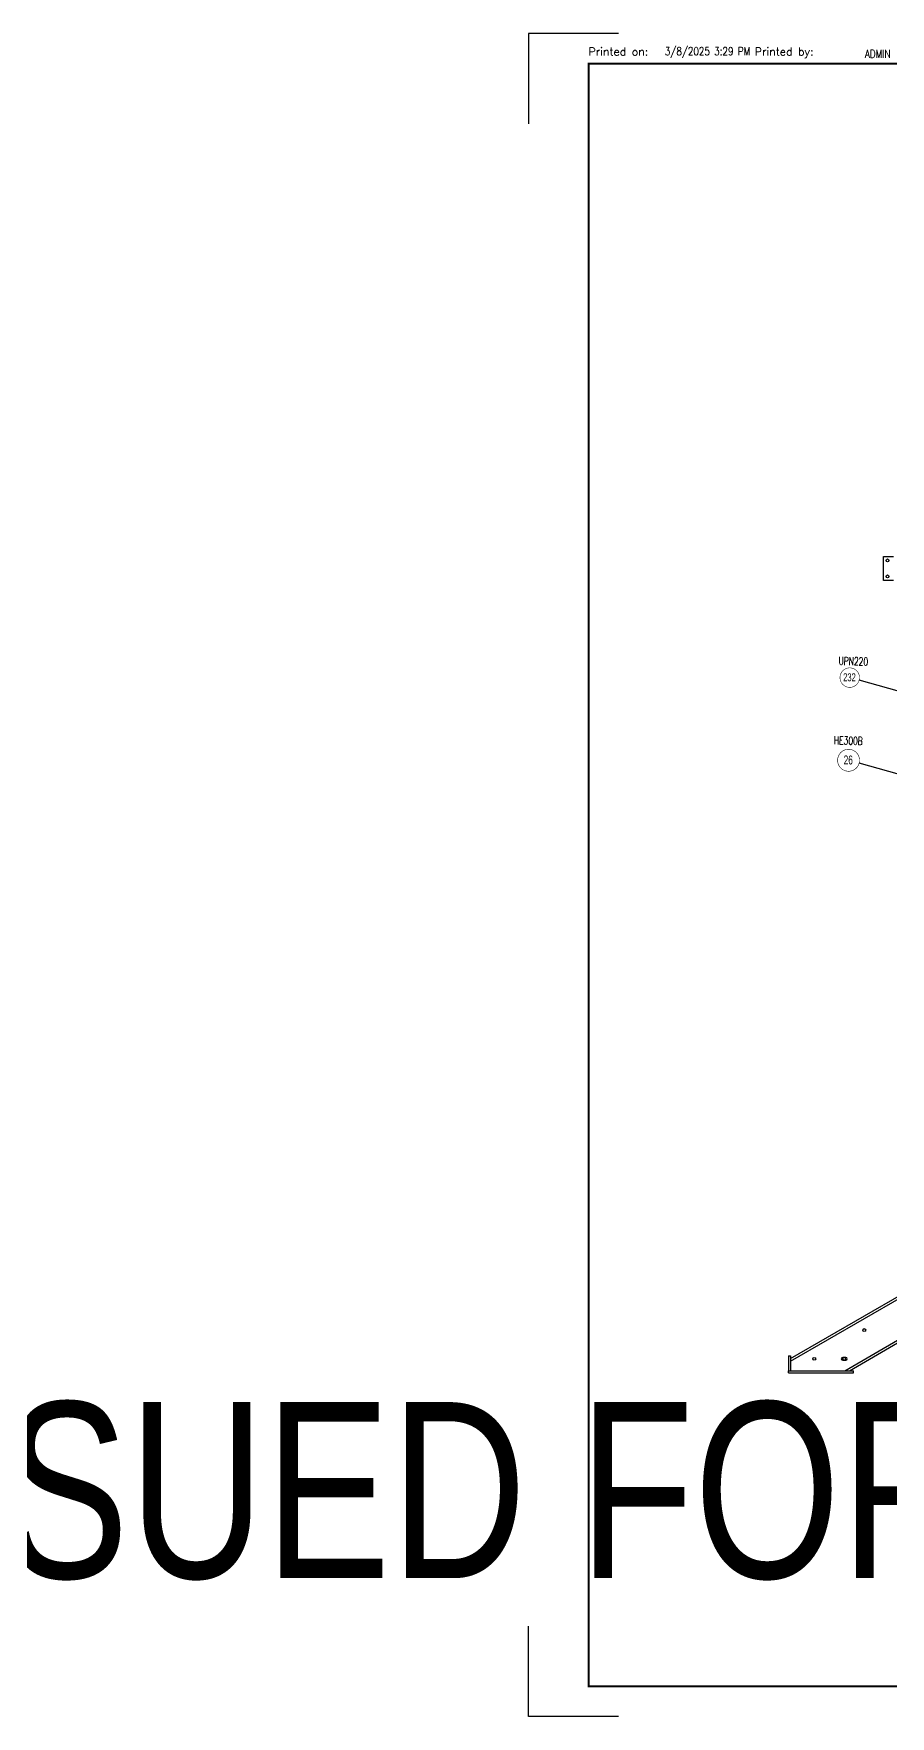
# Model space of a CAD drawing. Header units: millimetres. Extents: x 0 to 16187, y -20471 to 6290.
# Drawn here: x 5287 to 5715, y 5080 to 5921 of the extents above; entities that cross this region are included whole.
import ezdxf
from ezdxf.enums import TextEntityAlignment as Align

# ---------------------------------------------------------------- set-up
doc = ezdxf.new("R2018")
doc.units = ezdxf.units.MM
doc.layers.add('BORDER1', color=3, linetype='Continuous')
doc.layers.add('BORDER2', color=7, linetype='Continuous')
doc.styles.add('MtXpl_txt_shx', font='txt.shx', dxfattribs={"height": 0.2})
doc.styles.add('ROMANC', font='ROMANC', dxfattribs={"height": 5})
doc.styles.add('ROMANS', font='ROMANS.shx', dxfattribs={"width": 0.8})
doc.styles.add('ROMANT', font='ROMANT', dxfattribs={"height": 4})
doc.styles.add('SLDTEXTSTYLE2', font='TXT', dxfattribs={"width": 0.686449})
doc.dimstyles.new('AM_ISO$7', dxfattribs={"dimtxt": 3.5, "dimasz": 3.5, "dimexe": 1, "dimexo": 1, "dimgap": 1.5, "dimtad": 1, "dimtoh": 1, "dimdsep": 46, "dimtxsty": 'Standard', "dimcen": 0, "dimclrd": 1, "dimclre": 1, "dimclrt": 1, "dimadec": 0, "dimazin": 2, "dimtp": 0.1, "dimtm": 0.1, "dimtfac": 0.71, "dimtdec": 3, "dimtmove": 0, "dimatfit": 3, "dimfxl": 1, "dimlwd": -1, "dimlwe": -1, "dimarcsym": 1})

# ---------------------------------------------------------------- blocks, each defined once
blk = doc.blocks.new('*U609')
at = {"layer": 'BORDER1', "color": 154, "true_color": 0x1859a9, "const_width": 1}
blk.add_lwpolyline([(1.81, 811), (1144, 811), (1144, 0), (0, 0), (0, 811)], close=True, dxfattribs=at)
at = {"layer": 'BORDER2'}
for points in [[(15, 826), (-30, 826), (-30, 781)], [(15, -15), (-30, -15), (-30, 30)]]:
    blk.add_lwpolyline(points, dxfattribs=at)
at = {"layer": 'BORDER2', "style": 'ROMANS'}
blk.add_text('Printed on:                 Printed by:', height=4, dxfattribs=at).set_placement((0, 815))
at = {"layer": 'BORDER2', "char_height": 4, "attachment_point": 7, "style": 'ROMANS'}
for s, insert in [('3/8/2025 3:29 PM', (38.14, 813.89)), ('ADMIN', (138.14, 813.89))]:
    blk.add_mtext(s, dxfattribs=dict(at, insert=insert))
at = {"layer": 'BORDER2', "flags": 8}
for tag, height, style, p in [('REV-A', 3.24, 'ROMANS', (986.93, 140.25)), ('RE-A', 8.06, 'ROMANT', (1084.63, 7.17))]:
    blk.add_attdef(tag, text='', height=height, dxfattribs=dict(at, style=style)).set_placement(p, align=Align.CENTER)
at = {"layer": 'BORDER2', "style": 'ROMANS', "width": 3.830216}
blk.add_attdef('DATE-A', text='', height=3.24, dxfattribs=at).set_placement((995.51, 140.25), (1008.51, 140.25), align=Align.FIT)
at = {"layer": 'BORDER2'}
for tag, height, style, p in [('DRN-A', 3.24, 'ROMANS', (1018.38, 140.25)), ('CHD-A', 3.24, 'ROMANS', (1032.35, 140.25)), ('APD-A', 3.24, 'ROMANS', (1046.64, 140.25)), ('CONS_CONT_VEND', 4.2, 'ROMANC', (1061.39, 72.83))]:
    blk.add_attdef(tag, text='', height=height, dxfattribs=dict(at, style=style)).set_placement(p, align=Align.CENTER)
at = {"layer": 'BORDER2', "style": 'ROMANS', "width": 0.8}
for tag, p, height in [('1:X', (997.23, 122.55), 3.5), ('LOC', (1042.74, 122.55), 3.5), ('PROJ_NO', (1118.64, 122.55), 3.5), ('CONS_DRG_NO', (1011, 63), 3)]:
    blk.add_attdef(tag, p, '', height=height, dxfattribs=at)
at = {"layer": 'BORDER2', "lineweight": 30, "width": 0.8, "flags": 104}
blk.add_attdef('COMMENTS-A', text='', height=2.2, dxfattribs=at).set_placement((1055.21, 142.07), align=Align.MIDDLE_LEFT)
at = {"layer": 'BORDER2', "style": 'ROMANS', "width": 0.8}
for tag, p in [('PROJECT_TITLE_1', (1061.07, 55.35)), ('PROJECT_TITLE_2', (1061.07, 49.3))]:
    blk.add_attdef(tag, text='', height=3.5, dxfattribs=at).set_placement(p, align=Align.MIDDLE)
at = {"layer": 'BORDER2', "style": 'ROMANT', "width": 0.8}
for tag, p in [('DRG_TITLE_1', (1061.07, 36.31)), ('DRG_TITLE_2', (1061.07, 28.31)), ('DRG_TITLE_3', (1061.07, 20.31))]:
    blk.add_attdef(tag, text='', height=5, dxfattribs=at).set_placement(p, align=Align.CENTER)
at = {"layer": 'BORDER2', "style": 'ROMANT'}
for tag, p in [('AR', (995, 7.17)), ('PA', (1011.74, 7.17)), ('DC', (1028.45, 7.17)), ('TS', (1120.84, 7.17))]:
    blk.add_attdef(tag, p, '', height=8.06, dxfattribs=at)
for tag, p in [('SRNO', (1074.7, 7.17)), ('SH', (1115.8, 7.18))]:
    blk.add_attdef(tag, text='', height=8.06, dxfattribs=at).set_placement(p, align=Align.RIGHT)
at = {"layer": 'BORDER2', "style": 'ROMANS', "flags": 2}
blk.add_attdef('TB_VERSION', text='', height=2, dxfattribs=at).set_placement((1, -1), align=Align.TOP_LEFT)

msp = doc.modelspace()

# ---------------------------------------------------------------- linework, layer by layer
at = {"color": 7, "linetype": 'Continuous', "lineweight": 25}
for p, q in [((5711.54719, 5648.24012), (5711.54719, 5660.24012)), ((5711.54719, 5660.24012), (5716.43719, 5660.24012)), ((5716.43719, 5648.24012), (5711.54719, 5648.24012)), ((5665.06719, 5259.34012), (5720.56719, 5291.38306)), ((5665.06719, 5258.01221), (5720.56719, 5290.05515)), ((5692.20168, 5253.24012), (5720.56719, 5269.61696)), ((5694.50168, 5253.24012), (5720.56719, 5268.28905)), ((5664.06719, 5260.74012), (5664.06719, 5253.24012)), ((5664.06719, 5260.74012), (5665.06719, 5260.74012)), ((5665.06719, 5260.74012), (5665.06719, 5253.24012)), ((5692.72078, 5259.84012), (5691.12078, 5259.84012)), ((5691.12078, 5258.44012), (5692.72078, 5258.44012)), ((5664.06719, 5253.24012), (5665.06719, 5253.24012)), ((5664.06719, 5252.24012), (5664.06719, 5253.24012)), ((5664.06719, 5253.24012), (5696.56719, 5253.24012)), ((5664.06719, 5252.24012), (5696.56719, 5252.24012)), ((5696.56719, 5252.24012), (5696.56719, 5253.24012))]:
    msp.add_line(p, q, dxfattribs=at)
at = {"color": 2}
msp.add_lwpolyline([(5689.76647, 5599.64451, 0.25, 0.25, -1), (5699.51647, 5599.64451, 0.25, 0.25, -1)], format="xyseb", close=True, dxfattribs=at)
at = {"color": 4, "lineweight": 25}
msp.add_lwpolyline([(5688.57042, 5558.32084, 0.28125, 0.28125, -1), (5699.53917, 5558.32084, 0.28125, 0.28125, -1)], format="xyseb", close=True, dxfattribs=at)
at = {"color": 7, "linetype": 'Continuous', "lineweight": 25}
for centre in [(5713.54719, 5658.24012), (5713.54719, 5650.24012), (5701.92078, 5273.57388), (5676.92078, 5259.14012), (5691.92078, 5259.14012)]:
    msp.add_circle(centre, 0.7, dxfattribs=at)
for centre, start, end in [((5691.12078, 5259.14012), 90, 270), ((5692.72078, 5259.14012), 270, 90)]:
    msp.add_arc(centre, 0.7, start, end, dxfattribs=at)

# ---------------------------------------------------------------- block references
at = {"layer": 'BORDER1'}
ref = msp.add_blockref('*U609', (4127.45492, 5095.49056), dxfattribs=at)
lines = msp.add_mtext('\\W0.80000;ISSUED FOR REVIEW\\P', dxfattribs={"layer": 'BORDER2', "insert": (5182.66488, 5237.56499), "char_height": 88, "attachment_point": 1})
ref.add_attrib('COMMENTS-A', '', (5182.66488, 5237.56499), dxfattribs={"flags": 104}).embed_mtext(lines)
msp.add_blockref('*U609', (5564.09849, 5095.49056), dxfattribs=at)

# ---------------------------------------------------------------- texts
at = {"color": 2, "style": 'MtXpl_txt_shx', "width": 0.6875}
msp.add_text('UPN220', height=4, rotation=358.63607247, dxfattribs=at).set_placement((5689.03984, 5606.01401))
at = {"color": 2, "style": 'SLDTEXTSTYLE2', "width": 0.686449}
msp.add_text('232', height=4, dxfattribs=at).set_placement((5694.50829, 5599.79889), align=Align.MIDDLE_CENTER)
at = {"color": 4, "lineweight": 25, "style": 'MtXpl_txt_shx', "width": 0.6875}
msp.add_text('HE300B', height=4, rotation=358.63607247, dxfattribs=at).set_placement((5686.70968, 5566.32614))
at = {"color": 4, "lineweight": 25, "style": 'SLDTEXTSTYLE2', "width": 0.686449}
msp.add_text('26', height=4.5, dxfattribs=at).set_placement((5693.90497, 5558.49452), align=Align.MIDDLE_CENTER)

# ---------------------------------------------------------------- leaders
at = {"color": 2}
msp.add_leader([(5769.4089, 5578.64491), (5699.33486, 5598.3263)], dimstyle='AM_ISO$7', override={"dimasz": 1.5, "dimldrblk": 'Dot'}, dxfattribs=at)
at = {"color": 4, "lineweight": 25}
msp.add_leader([(5734.37188, 5546.99716), (5699.33486, 5556.83786)], dimstyle='AM_ISO$7', override={"dimasz": 1.5, "dimldrblk": 'Dot'}, dxfattribs=at)

doc.saveas('drawing.dxf')
